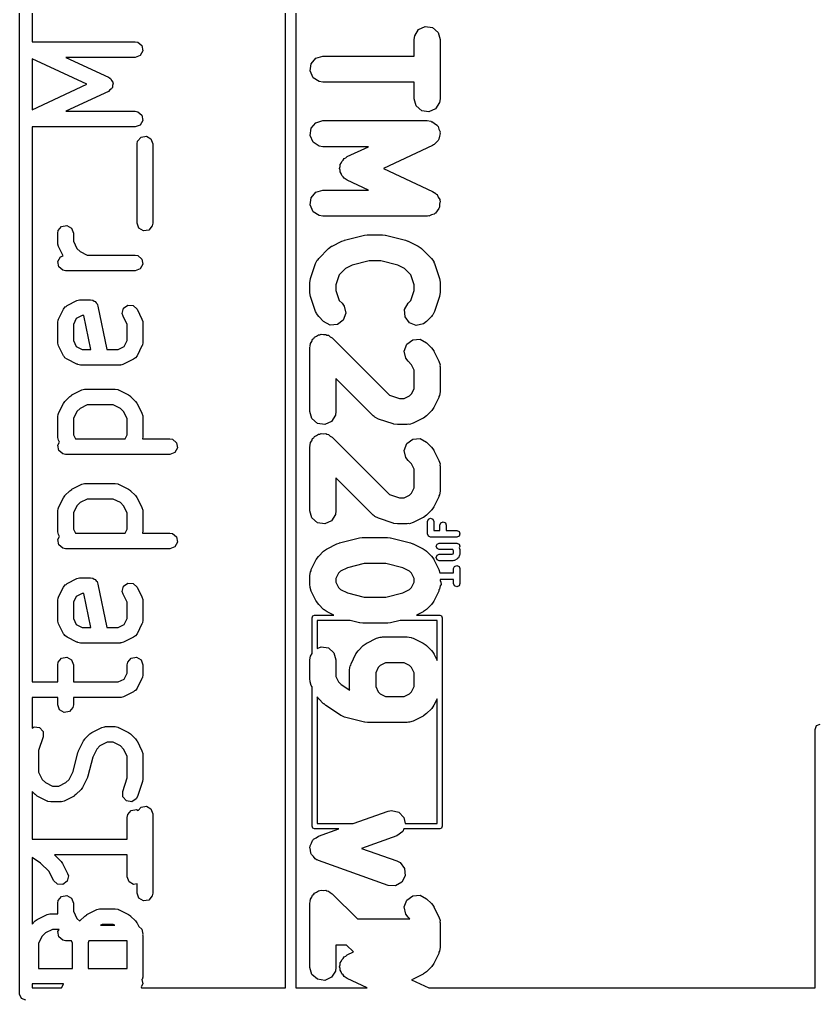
# Model space of a CAD drawing. Extents: x 97.5 to 143.9, y -109.8 to -49.
# Drawn here: x 106.42 to 114.08, y -70.66 to -61.26 of the extents above; entities that cross this region are included whole.
import ezdxf

# ---------------------------------------------------------------- set-up
doc = ezdxf.new("R2010")
doc.units = 0
doc.layers.add('BLACK', color=7, linetype='CONTINUOUS')

msp = doc.modelspace()

# ---------------------------------------------------------------- linework, layer by layer
at = {"layer": 'BLACK', "linetype": 'CONTINUOUS'}
for p, q in [((106.42, -70.61), (106.42, -50.29)), ((108.97, -70.55), (108.97, -50.35)), ((109.07, -50.35), (109.07, -70.55)), ((106.54, -60.2417), (106.54, -61.4726)), ((110.21, -61.4145), (110.248, -61.3554)), ((110.248, -61.3554), (110.312, -61.3262)), ((110.312, -61.3262), (110.382, -61.3363)), ((110.382, -61.3363), (110.435, -61.3825)), ((110.435, -61.3825), (110.455, -61.45)), ((106.54, -61.4726), (107.527, -61.4726)), ((107.527, -61.4726), (107.553, -61.4771)), ((107.553, -61.4771), (107.592, -61.5101)), ((110.205, -61.45), (110.21, -61.4145)), ((110.205, -61.6107), (110.205, -61.45)), ((110.455, -61.45), (110.455, -62.0214)), ((107.601, -61.5606), (107.576, -61.6051)), ((107.592, -61.5101), (107.601, -61.5606)), ((107.064, -61.881), (106.54, -61.6363)), ((106.54, -61.6363), (106.54, -62.1256)), ((107.527, -61.6226), (106.865, -61.6226)), ((106.865, -61.6226), (107.273, -61.813)), ((107.576, -61.6051), (107.527, -61.6226)), ((109.216, -61.6837), (109.262, -61.6305)), ((109.262, -61.6305), (109.33, -61.6107)), ((109.33, -61.6107), (110.205, -61.6107)), ((109.206, -61.7533), (109.216, -61.6837)), ((109.235, -61.8174), (109.206, -61.7533)), ((107.273, -61.813), (107.281, -61.8186)), ((107.281, -61.8186), (107.285, -61.8195)), ((107.285, -61.8195), (107.287, -61.8222)), ((107.287, -61.8222), (107.295, -61.8279)), ((107.295, -61.8279), (107.303, -61.8456)), ((107.303, -61.8456), (107.314, -61.8615)), ((109.294, -61.8556), (109.235, -61.8174)), ((109.33, -61.8607), (109.294, -61.8556)), ((106.54, -62.1256), (107.064, -61.881)), ((107.273, -61.9489), (106.865, -62.1393)), ((107.287, -61.9351), (107.273, -61.9489)), ((107.303, -61.924), (107.287, -61.9351)), ((107.305, -61.9174), (107.303, -61.924)), ((107.31, -61.9126), (107.305, -61.9174)), ((107.311, -61.8932), (107.31, -61.9126)), ((107.316, -61.8744), (107.311, -61.8932)), ((107.314, -61.8615), (107.314, -61.8683)), ((107.314, -61.8683), (107.316, -61.8744)), ((110.205, -61.8607), (109.33, -61.8607)), ((110.205, -62.0214), (110.205, -61.8607)), ((110.224, -62.089), (110.205, -62.0214)), ((110.455, -62.0214), (110.449, -62.0569)), ((106.865, -62.1393), (107.527, -62.1393)), ((107.527, -62.1393), (107.553, -62.1438)), ((110.278, -62.1351), (110.224, -62.089)), ((110.347, -62.1452), (110.278, -62.1351)), ((110.411, -62.1161), (110.347, -62.1452)), ((110.449, -62.0569), (110.411, -62.1161)), ((107.553, -62.1438), (107.592, -62.1768)), ((107.601, -62.2273), (107.576, -62.2717)), ((107.592, -62.1768), (107.601, -62.2273)), ((109.262, -62.2496), (109.33, -62.2298)), ((109.33, -62.2298), (110.33, -62.2298)), ((110.33, -62.2298), (110.365, -62.2349)), ((110.365, -62.2349), (110.372, -62.2396)), ((107.527, -62.2893), (106.54, -62.2893)), ((106.54, -62.2893), (106.54, -67.6155)), ((107.576, -62.2717), (107.527, -62.2893)), ((109.206, -62.3724), (109.216, -62.3027)), ((109.216, -62.3027), (109.262, -62.2496)), ((110.372, -62.2396), (110.381, -62.2407)), ((110.381, -62.2407), (110.401, -62.2584)), ((110.401, -62.2584), (110.424, -62.2731)), ((110.424, -62.2731), (110.428, -62.2809)), ((110.428, -62.2809), (110.434, -62.2865)), ((110.434, -62.2865), (110.442, -62.3125)), ((110.442, -62.3125), (110.453, -62.3371)), ((107.552, -62.4267), (107.585, -62.3874)), ((107.585, -62.3874), (107.636, -62.3785)), ((107.636, -62.3785), (107.68, -62.4042)), ((107.68, -62.4042), (107.698, -62.4524)), ((109.235, -62.4364), (109.206, -62.3724)), ((110.435, -62.4215), (110.415, -62.4395)), ((110.438, -62.4133), (110.435, -62.4215)), ((110.443, -62.4068), (110.438, -62.4133)), ((110.447, -62.3799), (110.443, -62.4068)), ((110.455, -62.3539), (110.447, -62.3799)), ((110.453, -62.3371), (110.452, -62.3456)), ((110.452, -62.3456), (110.455, -62.3539)), ((107.548, -62.4524), (107.552, -62.4267)), ((107.548, -63.2143), (107.548, -62.4524)), ((107.698, -62.4524), (107.698, -63.2143)), ((109.294, -62.4746), (109.235, -62.4364)), ((109.33, -62.4798), (109.294, -62.4746)), ((109.766, -62.4798), (109.33, -62.4798)), ((109.562, -62.5748), (109.766, -62.4798)), ((110.382, -62.468), (109.911, -62.6881)), ((110.389, -62.4624), (110.382, -62.468)), ((110.397, -62.46), (110.389, -62.4624)), ((110.415, -62.4395), (110.397, -62.46)), ((109.51, -62.6213), (109.524, -62.6088)), ((109.524, -62.6088), (109.534, -62.5929)), ((109.534, -62.5929), (109.55, -62.586)), ((109.55, -62.586), (109.562, -62.5748)), ((109.49, -62.689), (109.496, -62.6707)), ((109.495, -62.7052), (109.49, -62.689)), ((109.495, -62.7221), (109.495, -62.7052)), ((109.496, -62.6517), (109.505, -62.6376)), ((109.496, -62.6707), (109.496, -62.6517)), ((109.505, -62.6376), (109.51, -62.6213)), ((109.911, -62.6881), (110.382, -62.9082)), ((109.505, -62.7382), (109.495, -62.7221)), ((109.511, -62.7564), (109.505, -62.7382)), ((109.523, -62.7674), (109.511, -62.7564)), ((109.532, -62.7817), (109.523, -62.7674)), ((109.562, -62.8014), (109.532, -62.7817)), ((109.766, -62.8964), (109.562, -62.8014)), ((109.206, -63.039), (109.216, -62.9694)), ((109.216, -62.9694), (109.262, -62.9162)), ((109.262, -62.9162), (109.33, -62.8964)), ((109.33, -62.8964), (109.766, -62.8964)), ((110.382, -62.9082), (110.412, -62.9278)), ((110.412, -62.9278), (110.417, -62.9351)), ((110.417, -62.9351), (110.424, -62.9398)), ((110.424, -62.9398), (110.435, -62.9645)), ((110.435, -62.9645), (110.45, -62.9874)), ((109.235, -63.1031), (109.206, -63.039)), ((110.443, -63.0735), (110.425, -63.094)), ((110.445, -63.065), (110.443, -63.0735)), ((110.449, -63.0578), (110.445, -63.065)), ((110.453, -63.0038), (110.449, -63.0307)), ((110.449, -63.0307), (110.449, -63.0578)), ((110.45, -62.9874), (110.45, -62.996)), ((110.45, -62.996), (110.453, -63.0038)), ((109.294, -63.1413), (109.235, -63.1031)), ((109.33, -63.1464), (109.294, -63.1413)), ((110.33, -63.1464), (109.33, -63.1464)), ((110.338, -63.144), (110.33, -63.1464)), ((110.346, -63.1453), (110.338, -63.144)), ((110.371, -63.1343), (110.346, -63.1453)), ((110.397, -63.1266), (110.371, -63.1343)), ((110.403, -63.1201), (110.397, -63.1266)), ((110.411, -63.1166), (110.403, -63.1201)), ((110.425, -63.094), (110.411, -63.1166)), ((106.79, -63.2839), (106.823, -63.2446)), ((106.823, -63.2446), (106.874, -63.2357)), ((106.874, -63.2357), (106.918, -63.2613)), ((106.918, -63.2613), (106.936, -63.3095)), ((107.565, -63.2625), (107.548, -63.2143)), ((107.61, -63.2881), (107.565, -63.2625)), ((107.693, -63.2399), (107.66, -63.2792)), ((107.698, -63.2143), (107.693, -63.2399)), ((106.786, -63.3095), (106.79, -63.2839)), ((106.786, -63.4048), (106.786, -63.3095)), ((106.936, -63.3095), (106.936, -63.3871)), ((107.66, -63.2792), (107.61, -63.2881)), ((109.537, -63.3764), (109.728, -63.3287)), ((109.728, -63.3287), (109.755, -63.326)), ((109.755, -63.326), (109.758, -63.325)), ((109.758, -63.325), (109.901, -63.325)), ((109.901, -63.325), (109.928, -63.3289)), ((109.928, -63.3289), (109.931, -63.3287)), ((109.931, -63.3287), (110.122, -63.3764)), ((106.787, -63.409), (106.786, -63.4048)), ((106.786, -63.4133), (106.787, -63.409)), ((106.794, -63.4383), (106.786, -63.4133)), ((106.839, -63.5283), (106.794, -63.4383)), ((106.936, -63.3871), (106.97, -63.4556)), ((106.97, -63.4556), (107, -63.486)), ((109.289, -63.5521), (109.384, -63.4569)), ((109.384, -63.4569), (109.413, -63.4354)), ((109.413, -63.4354), (109.415, -63.4349)), ((109.415, -63.4349), (109.417, -63.4334)), ((109.417, -63.4334), (109.512, -63.3858)), ((109.512, -63.3858), (109.533, -63.3786)), ((109.533, -63.3786), (109.537, -63.3764)), ((110.122, -63.3764), (110.143, -63.385)), ((110.143, -63.385), (110.147, -63.3858)), ((110.147, -63.3858), (110.243, -63.4334)), ((110.243, -63.4334), (110.272, -63.4539)), ((110.272, -63.4539), (110.273, -63.4558)), ((110.273, -63.4558), (110.275, -63.4568)), ((110.275, -63.4568), (110.37, -63.5521)), ((106.787, -63.5822), (106.813, -63.5378)), ((106.813, -63.5378), (106.839, -63.5283)), ((107, -63.486), (107.069, -63.5202)), ((107.069, -63.5202), (107.527, -63.5202)), ((107.527, -63.5202), (107.553, -63.5248)), ((107.553, -63.5248), (107.592, -63.5577)), ((106.796, -63.6327), (106.787, -63.5822)), ((106.835, -63.6657), (106.796, -63.6327)), ((107.601, -63.6083), (107.576, -63.6527)), ((107.592, -63.5577), (107.601, -63.6083)), ((109.211, -63.7438), (109.259, -63.6009)), ((109.259, -63.6009), (109.275, -63.5689)), ((109.275, -63.5689), (109.283, -63.5619)), ((109.283, -63.5619), (109.289, -63.5521)), ((109.611, -63.6156), (109.547, -63.648)), ((109.774, -63.575), (109.611, -63.6156)), ((109.886, -63.575), (109.774, -63.575)), ((110.048, -63.6156), (109.886, -63.575)), ((110.113, -63.648), (110.048, -63.6156)), ((110.37, -63.5521), (110.392, -63.5808)), ((110.392, -63.5808), (110.394, -63.5918)), ((110.394, -63.5918), (110.401, -63.6009)), ((110.401, -63.6009), (110.448, -63.7438)), ((106.861, -63.6702), (106.835, -63.6657)), ((107.527, -63.6702), (106.861, -63.6702)), ((107.576, -63.6527), (107.527, -63.6702)), ((109.486, -63.708), (109.455, -63.8036)), ((109.547, -63.648), (109.486, -63.708)), ((110.173, -63.708), (110.113, -63.648)), ((110.205, -63.8036), (110.173, -63.708)), ((109.205, -63.7833), (109.21, -63.7478)), ((109.205, -63.8786), (109.205, -63.7833)), ((109.21, -63.7478), (109.211, -63.746)), ((109.211, -63.746), (109.211, -63.7438)), ((109.455, -63.8036), (109.455, -63.8583)), ((110.205, -63.8583), (110.205, -63.8036)), ((110.448, -63.7438), (110.455, -63.7791)), ((110.455, -63.7791), (110.454, -63.7812)), ((110.454, -63.7812), (110.455, -63.7833)), ((110.455, -63.7833), (110.455, -63.8786)), ((109.205, -63.8807), (109.205, -63.8786)), ((109.205, -63.8828), (109.205, -63.8807)), ((109.211, -63.9181), (109.205, -63.8828)), ((109.259, -64.061), (109.211, -63.9181)), ((109.455, -63.8583), (109.486, -63.9539)), ((110.173, -63.9539), (110.205, -63.8583)), ((110.448, -63.9181), (110.401, -64.061)), ((110.449, -63.9141), (110.448, -63.9159)), ((110.448, -63.9159), (110.448, -63.9181)), ((110.455, -63.8786), (110.449, -63.9141)), ((106.841, -64.0379), (106.857, -64.017)), ((106.857, -64.017), (106.867, -64.0125)), ((106.867, -64.0125), (106.875, -64.0043)), ((106.875, -64.0043), (106.97, -63.9567)), ((106.97, -63.9567), (106.995, -63.9493)), ((106.995, -63.9493), (106.999, -63.9503)), ((106.999, -63.9503), (107.004, -63.9488)), ((107.004, -63.9488), (107.099, -63.9488)), ((107.099, -63.9488), (107.124, -63.9533)), ((107.124, -63.9533), (107.134, -63.9613)), ((107.134, -63.9613), (107.146, -63.9653)), ((107.146, -63.9653), (107.153, -63.9773)), ((107.153, -63.9773), (107.164, -63.9863)), ((107.164, -63.9863), (107.166, -63.9985)), ((107.166, -63.9985), (107.172, -64.0091)), ((107.172, -64.0091), (107.256, -64.425)), ((107.417, -64.0301), (107.458, -63.9995)), ((107.458, -63.9995), (107.51, -64.0026)), ((107.51, -64.0026), (107.547, -64.0379)), ((109.486, -63.9539), (109.513, -63.9807)), ((109.513, -63.9807), (109.535, -64.0094)), ((109.535, -64.0094), (109.55, -64.0782)), ((110.112, -64.0424), (110.146, -63.9807)), ((110.146, -63.9807), (110.173, -63.9539)), ((106.794, -64.1331), (106.841, -64.0379)), ((107.021, -64.0988), (106.964, -64.1273)), ((107.037, -64.0988), (107.021, -64.0988)), ((107.103, -64.425), (107.037, -64.0988)), ((107.405, -64.08), (107.417, -64.0301)), ((107.413, -64.105), (107.405, -64.08)), ((107.452, -64.1844), (107.413, -64.105)), ((107.547, -64.0379), (107.594, -64.1331)), ((109.265, -64.0701), (109.259, -64.061)), ((109.267, -64.0811), (109.265, -64.0701)), ((109.289, -64.1098), (109.267, -64.0811)), ((109.336, -64.1574), (109.289, -64.1098)), ((109.55, -64.0782), (109.525, -64.1441)), ((110.117, -64.1126), (110.112, -64.0424)), ((110.159, -64.169), (110.117, -64.1126)), ((110.37, -64.1098), (110.323, -64.1574)), ((110.376, -64.1), (110.37, -64.1098)), ((110.384, -64.093), (110.376, -64.1)), ((110.401, -64.061), (110.384, -64.093)), ((106.786, -64.1667), (106.79, -64.141)), ((106.786, -64.3571), (106.786, -64.1667)), ((106.79, -64.141), (106.793, -64.1376)), ((106.793, -64.1376), (106.794, -64.1331)), ((106.964, -64.1273), (106.936, -64.1844)), ((106.936, -64.1844), (106.936, -64.3394)), ((107.452, -64.3394), (107.452, -64.1844)), ((107.594, -64.1331), (107.602, -64.1581)), ((107.602, -64.1581), (107.601, -64.1625)), ((107.601, -64.1625), (107.602, -64.1667)), ((107.602, -64.1667), (107.602, -64.3571)), ((109.398, -64.1912), (109.336, -64.1574)), ((109.468, -64.1862), (109.398, -64.1912)), ((109.525, -64.1441), (109.468, -64.1862)), ((110.225, -64.1937), (110.159, -64.169)), ((110.294, -64.1789), (110.225, -64.1937)), ((110.323, -64.1574), (110.294, -64.1789)), ((109.248, -64.3078), (109.268, -64.2985)), ((109.268, -64.2985), (109.286, -64.2852)), ((109.286, -64.2852), (109.3, -64.2843)), ((109.3, -64.2843), (109.312, -64.2786)), ((109.312, -64.2786), (109.334, -64.2818)), ((109.334, -64.2818), (109.356, -64.2802)), ((109.356, -64.2802), (109.368, -64.2868)), ((109.368, -64.2868), (109.382, -64.2887)), ((109.382, -64.2887), (109.398, -64.3033)), ((109.398, -64.3033), (109.418, -64.314)), ((106.787, -64.3614), (106.786, -64.3571)), ((106.786, -64.3657), (106.787, -64.3614)), ((106.794, -64.3907), (106.786, -64.3657)), ((106.841, -64.4859), (106.794, -64.3907)), ((106.936, -64.3394), (106.964, -64.3965)), ((106.964, -64.3965), (107.021, -64.425)), ((107.367, -64.425), (107.424, -64.3965)), ((107.424, -64.3965), (107.452, -64.3394)), ((107.594, -64.3907), (107.547, -64.4859)), ((107.595, -64.3862), (107.594, -64.3907)), ((107.598, -64.3828), (107.595, -64.3862)), ((107.602, -64.3571), (107.598, -64.3828)), ((109.205, -64.3932), (109.207, -64.3889)), ((109.206, -64.396), (109.205, -64.3932)), ((109.205, -64.4024), (109.206, -64.396)), ((109.207, -64.3889), (109.21, -64.3669)), ((109.21, -64.3669), (109.222, -64.3482)), ((109.222, -64.3482), (109.23, -64.3273)), ((109.23, -64.3273), (109.241, -64.3192)), ((109.241, -64.3192), (109.248, -64.3078)), ((109.418, -64.314), (109.969, -64.8646)), ((110.11, -64.4408), (110.134, -64.3749)), ((110.134, -64.3749), (110.191, -64.3328)), ((110.191, -64.3328), (110.261, -64.3279)), ((110.261, -64.3279), (110.323, -64.3616)), ((110.323, -64.3616), (110.37, -64.4092)), ((106.849, -64.4936), (106.841, -64.4859)), ((107.021, -64.425), (107.103, -64.425)), ((107.256, -64.425), (107.367, -64.425)), ((107.547, -64.4859), (107.531, -64.5068)), ((109.205, -65.0214), (109.205, -64.4024)), ((110.125, -64.5096), (110.11, -64.4408)), ((110.37, -64.4092), (110.392, -64.438)), ((110.392, -64.438), (110.392, -64.4401)), ((110.392, -64.4401), (110.394, -64.4417)), ((110.394, -64.4417), (110.441, -64.537)), ((106.854, -64.5039), (106.849, -64.4936)), ((106.875, -64.5195), (106.854, -64.5039)), ((106.97, -64.5671), (106.875, -64.5195)), ((106.974, -64.5676), (106.97, -64.5671)), ((106.978, -64.5705), (106.974, -64.5676)), ((107.004, -64.575), (106.978, -64.5705)), ((107.385, -64.575), (107.004, -64.575)), ((107.389, -64.5735), (107.385, -64.575)), ((107.393, -64.5745), (107.389, -64.5735)), ((107.418, -64.5671), (107.393, -64.5745)), ((107.513, -64.5195), (107.418, -64.5671)), ((107.521, -64.5113), (107.513, -64.5195)), ((107.531, -64.5068), (107.521, -64.5113)), ((110.146, -64.5384), (110.125, -64.5096)), ((110.179, -64.5717), (110.146, -64.5384)), ((110.205, -64.6224), (110.179, -64.5717)), ((110.441, -64.537), (110.453, -64.571)), ((110.453, -64.571), (110.451, -64.5821)), ((110.451, -64.5821), (110.455, -64.5929)), ((110.205, -64.8014), (110.205, -64.6224)), ((110.455, -64.5929), (110.455, -64.831)), ((109.813, -65.0622), (109.455, -64.7042)), ((109.455, -64.7042), (109.455, -65.0214)), ((106.903, -64.8755), (106.921, -64.8627)), ((106.921, -64.8627), (106.922, -64.8615)), ((106.922, -64.8615), (107.018, -64.8139)), ((107.018, -64.8139), (107.043, -64.8064)), ((107.043, -64.8064), (107.047, -64.8075)), ((107.047, -64.8075), (107.051, -64.806)), ((107.051, -64.806), (107.337, -64.806)), ((107.337, -64.806), (107.363, -64.8105)), ((107.363, -64.8105), (107.366, -64.8134)), ((107.366, -64.8134), (107.37, -64.8139)), ((107.37, -64.8139), (107.466, -64.8615)), ((107.466, -64.8615), (107.484, -64.8748)), ((109.969, -64.8646), (110.064, -64.8964)), ((110.16, -64.8711), (110.179, -64.8521)), ((110.179, -64.8521), (110.205, -64.8014)), ((110.449, -64.8665), (110.443, -64.8758)), ((110.455, -64.831), (110.449, -64.8665)), ((106.794, -65.0379), (106.841, -64.9426)), ((106.841, -64.9426), (106.855, -64.9246)), ((106.855, -64.9232), (106.903, -64.8755)), ((106.855, -64.9246), (106.855, -64.9232)), ((107.069, -64.956), (107, -64.9902)), ((107.319, -64.956), (107.069, -64.956)), ((107.388, -64.9902), (107.319, -64.956)), ((107.484, -64.8748), (107.485, -64.8755)), ((107.485, -64.8755), (107.533, -64.9232)), ((107.533, -64.9232), (107.546, -64.9415)), ((107.546, -64.9415), (107.547, -64.9426)), ((107.547, -64.9426), (107.594, -65.0379)), ((110.064, -64.8964), (110.11, -64.8964)), ((110.11, -64.8964), (110.16, -64.8711)), ((110.441, -64.8869), (110.394, -64.9821)), ((110.443, -64.8758), (110.441, -64.8869)), ((106.786, -65.0714), (106.79, -65.0458)), ((106.79, -65.0458), (106.793, -65.0423)), ((106.793, -65.0423), (106.794, -65.0379)), ((106.97, -65.0206), (106.936, -65.0891)), ((107, -64.9902), (106.97, -65.0206)), ((107.418, -65.0206), (107.388, -64.9902)), ((107.452, -65.0891), (107.418, -65.0206)), ((107.594, -65.0379), (107.602, -65.0629)), ((109.224, -65.089), (109.205, -65.0214)), ((109.455, -65.0214), (109.449, -65.0569)), ((110.37, -65.0146), (110.323, -65.0622)), ((110.371, -65.0127), (110.37, -65.0146)), ((110.373, -65.0115), (110.371, -65.0127)), ((110.394, -64.9821), (110.373, -65.0115)), ((106.786, -65.2619), (106.786, -65.0714)), ((106.936, -65.0891), (106.936, -65.2442)), ((107.452, -65.2442), (107.452, -65.0891)), ((107.602, -65.0629), (107.601, -65.0672)), ((107.601, -65.0672), (107.602, -65.0714)), ((107.602, -65.0714), (107.602, -65.2619)), ((109.278, -65.1351), (109.224, -65.089)), ((109.347, -65.1452), (109.278, -65.1351)), ((109.411, -65.1161), (109.347, -65.1452)), ((109.449, -65.0569), (109.411, -65.1161)), ((109.822, -65.0676), (109.813, -65.0622)), ((109.829, -65.0763), (109.822, -65.0676)), ((109.862, -65.0924), (109.829, -65.0763)), ((110.004, -65.14), (109.862, -65.0924)), ((110.007, -65.1401), (110.004, -65.14)), ((110.008, -65.1413), (110.007, -65.1401)), ((110.044, -65.1464), (110.008, -65.1413)), ((110.139, -65.1464), (110.044, -65.1464)), ((110.15, -65.1433), (110.139, -65.1464)), ((110.161, -65.1445), (110.15, -65.1433)), ((110.195, -65.1332), (110.161, -65.1445)), ((110.29, -65.0856), (110.195, -65.1332)), ((110.292, -65.0841), (110.29, -65.0856)), ((110.294, -65.0837), (110.292, -65.0841)), ((110.323, -65.0622), (110.294, -65.0837)), ((109.268, -65.2509), (109.286, -65.2376)), ((109.286, -65.2376), (109.3, -65.2366)), ((109.3, -65.2366), (109.312, -65.231)), ((109.312, -65.231), (109.334, -65.2342)), ((109.334, -65.2342), (109.356, -65.2326)), ((109.356, -65.2326), (109.368, -65.2392)), ((109.368, -65.2392), (109.382, -65.2411)), ((109.382, -65.2411), (109.398, -65.2557)), ((106.787, -65.2661), (106.786, -65.2619)), ((106.786, -65.2705), (106.787, -65.2661)), ((106.794, -65.2954), (106.786, -65.2705)), ((106.787, -65.3441), (106.804, -65.3152)), ((106.804, -65.3152), (106.794, -65.2954)), ((106.936, -65.2442), (106.955, -65.2821)), ((106.955, -65.2821), (107.433, -65.2821)), ((107.433, -65.2821), (107.452, -65.2442)), ((107.602, -65.2619), (107.599, -65.2821)), ((107.599, -65.2821), (107.861, -65.2821)), ((107.861, -65.2821), (107.886, -65.2867)), ((107.886, -65.2867), (107.926, -65.3196)), ((107.926, -65.3196), (107.935, -65.3702)), ((109.207, -65.3413), (109.21, -65.3193)), ((109.21, -65.3193), (109.222, -65.3006)), ((109.222, -65.3006), (109.23, -65.2797)), ((109.23, -65.2797), (109.241, -65.2716)), ((109.241, -65.2716), (109.248, -65.2601)), ((109.248, -65.2601), (109.268, -65.2509)), ((109.398, -65.2557), (109.418, -65.2664)), ((109.418, -65.2664), (109.969, -65.8169)), ((110.11, -65.3932), (110.134, -65.3273)), ((110.134, -65.3273), (110.191, -65.2852)), ((110.191, -65.2852), (110.261, -65.2802)), ((110.261, -65.2802), (110.323, -65.314)), ((110.323, -65.314), (110.37, -65.3616)), ((106.796, -65.3946), (106.787, -65.3441)), ((106.835, -65.4276), (106.796, -65.3946)), ((106.861, -65.4321), (106.835, -65.4276)), ((107.909, -65.4146), (107.861, -65.4321)), ((107.935, -65.3702), (107.909, -65.4146)), ((109.205, -65.3456), (109.207, -65.3413)), ((109.206, -65.3484), (109.205, -65.3456)), ((109.205, -65.3548), (109.206, -65.3484)), ((109.205, -65.9738), (109.205, -65.3548)), ((110.125, -65.462), (110.11, -65.3932)), ((110.37, -65.3616), (110.392, -65.3904)), ((110.392, -65.3904), (110.392, -65.3925)), ((110.392, -65.3925), (110.394, -65.3941)), ((110.394, -65.3941), (110.441, -65.4893)), ((107.861, -65.4321), (106.861, -65.4321)), ((110.146, -65.4908), (110.125, -65.462)), ((110.179, -65.524), (110.146, -65.4908)), ((110.205, -65.5747), (110.179, -65.524)), ((110.441, -65.4893), (110.453, -65.5234)), ((110.453, -65.5234), (110.451, -65.5345)), ((110.205, -65.7538), (110.205, -65.5747)), ((110.451, -65.5345), (110.455, -65.5452)), ((110.455, -65.5452), (110.455, -65.7833)), ((107.018, -65.7186), (107.043, -65.7112)), ((107.043, -65.7112), (107.047, -65.7122)), ((107.047, -65.7122), (107.051, -65.7107)), ((107.051, -65.7107), (107.337, -65.7107)), ((107.337, -65.7107), (107.363, -65.7152)), ((109.813, -66.0146), (109.455, -65.6565)), ((109.455, -65.6565), (109.455, -65.9738)), ((106.855, -65.8279), (106.903, -65.7803)), ((106.903, -65.7803), (106.921, -65.7674)), ((106.921, -65.7674), (106.922, -65.7663)), ((106.922, -65.7663), (107.018, -65.7186)), ((107.363, -65.7152), (107.366, -65.7181)), ((107.366, -65.7181), (107.37, -65.7186)), ((107.37, -65.7186), (107.466, -65.7663)), ((107.466, -65.7663), (107.484, -65.7796)), ((107.484, -65.7796), (107.485, -65.7803)), ((107.485, -65.7803), (107.533, -65.8279)), ((110.16, -65.8235), (110.179, -65.8045)), ((110.179, -65.8045), (110.205, -65.7538)), ((110.455, -65.7833), (110.449, -65.8188)), ((106.794, -65.9426), (106.841, -65.8474)), ((106.841, -65.8474), (106.855, -65.8294)), ((106.855, -65.8294), (106.855, -65.8279)), ((107, -65.895), (106.97, -65.9254)), ((107.069, -65.8607), (107, -65.895)), ((107.319, -65.8607), (107.069, -65.8607)), ((107.388, -65.895), (107.319, -65.8607)), ((107.418, -65.9254), (107.388, -65.895)), ((107.533, -65.8279), (107.546, -65.8463)), ((107.546, -65.8463), (107.547, -65.8474)), ((107.547, -65.8474), (107.594, -65.9426)), ((109.969, -65.8169), (110.064, -65.8488)), ((110.064, -65.8488), (110.11, -65.8488)), ((110.11, -65.8488), (110.16, -65.8235)), ((110.441, -65.8392), (110.394, -65.9345)), ((110.443, -65.8282), (110.441, -65.8392)), ((110.449, -65.8188), (110.443, -65.8282)), ((106.786, -65.9762), (106.79, -65.9505)), ((106.786, -66.1667), (106.786, -65.9762)), ((106.79, -65.9505), (106.793, -65.9471)), ((106.793, -65.9471), (106.794, -65.9426)), ((106.97, -65.9254), (106.936, -65.9939)), ((106.936, -65.9939), (106.936, -66.149)), ((107.452, -65.9939), (107.418, -65.9254)), ((107.452, -66.149), (107.452, -65.9939)), ((107.594, -65.9426), (107.602, -65.9676)), ((107.602, -65.9676), (107.601, -65.972)), ((107.601, -65.972), (107.602, -65.9762)), ((107.602, -65.9762), (107.602, -66.1667)), ((109.224, -66.0413), (109.205, -65.9738)), ((109.455, -65.9738), (109.449, -66.0093)), ((110.37, -65.967), (110.323, -66.0146)), ((110.371, -65.965), (110.37, -65.967)), ((110.373, -65.9639), (110.371, -65.965)), ((110.394, -65.9345), (110.373, -65.9639)), ((109.278, -66.0875), (109.224, -66.0413)), ((109.347, -66.0976), (109.278, -66.0875)), ((109.411, -66.0684), (109.347, -66.0976)), ((109.449, -66.0093), (109.411, -66.0684)), ((109.822, -66.0199), (109.813, -66.0146)), ((109.829, -66.0287), (109.822, -66.0199)), ((109.862, -66.0448), (109.829, -66.0287)), ((110.004, -66.0924), (109.862, -66.0448)), ((110.195, -66.0856), (110.161, -66.0969)), ((110.29, -66.038), (110.195, -66.0856)), ((110.292, -66.0365), (110.29, -66.038)), ((110.294, -66.036), (110.292, -66.0365)), ((110.323, -66.0146), (110.294, -66.036)), ((110.332, -66.0759), (110.341, -66.0538)), ((110.332, -66.1949), (110.332, -66.0759)), ((110.341, -66.0538), (110.363, -66.0446)), ((110.363, -66.0446), (110.385, -66.0538)), ((110.385, -66.0538), (110.394, -66.0759)), ((110.394, -66.0759), (110.394, -66.1637)), ((110.451, -66.1116), (110.46, -66.0895)), ((110.46, -66.0895), (110.482, -66.0804)), ((110.482, -66.0804), (110.504, -66.0895)), ((110.504, -66.0895), (110.513, -66.1116)), ((106.787, -66.1709), (106.786, -66.1667)), ((106.786, -66.1752), (106.787, -66.1709)), ((106.794, -66.2002), (106.786, -66.1752)), ((106.936, -66.149), (106.955, -66.1869)), ((107.433, -66.1869), (107.452, -66.149)), ((107.602, -66.1667), (107.599, -66.1869)), ((110.007, -66.0925), (110.004, -66.0924)), ((110.008, -66.0937), (110.007, -66.0925)), ((110.044, -66.0988), (110.008, -66.0937)), ((110.139, -66.0988), (110.044, -66.0988)), ((110.15, -66.0957), (110.139, -66.0988)), ((110.161, -66.0969), (110.15, -66.0957)), ((110.394, -66.1637), (110.451, -66.1637)), ((110.451, -66.1637), (110.451, -66.1116)), ((110.513, -66.1116), (110.513, -66.1637)), ((110.513, -66.1637), (110.613, -66.1637)), ((110.613, -66.1637), (110.635, -66.1728)), ((110.635, -66.1728), (110.644, -66.1949)), ((106.787, -66.2489), (106.804, -66.22)), ((106.796, -66.2994), (106.787, -66.2489)), ((106.804, -66.22), (106.794, -66.2002)), ((106.955, -66.1869), (107.433, -66.1869)), ((107.599, -66.1869), (107.861, -66.1869)), ((107.861, -66.1869), (107.886, -66.1914)), ((107.886, -66.1914), (107.926, -66.2244)), ((107.935, -66.2749), (107.909, -66.3194)), ((107.926, -66.2244), (107.935, -66.2749)), ((109.49, -66.2811), (109.68, -66.2335)), ((109.68, -66.2335), (109.707, -66.2308)), ((109.707, -66.2308), (109.711, -66.2298)), ((109.711, -66.2298), (109.949, -66.2298)), ((109.949, -66.2298), (109.975, -66.2336)), ((109.975, -66.2336), (109.979, -66.2335)), ((109.979, -66.2335), (110.169, -66.2811)), ((110.341, -66.217), (110.332, -66.1949)), ((110.363, -66.2262), (110.341, -66.217)), ((110.613, -66.2262), (110.363, -66.2262)), ((110.635, -66.217), (110.613, -66.2262)), ((110.644, -66.1949), (110.635, -66.217)), ((106.835, -66.3324), (106.796, -66.2994)), ((106.861, -66.3369), (106.835, -66.3324)), ((107.861, -66.3369), (106.861, -66.3369)), ((107.909, -66.3194), (107.861, -66.3369)), ((109.289, -66.4092), (109.336, -66.3616)), ((109.336, -66.3616), (109.365, -66.3401)), ((109.365, -66.3401), (109.367, -66.3397)), ((109.367, -66.3397), (109.369, -66.3382)), ((109.369, -66.3382), (109.464, -66.2906)), ((109.464, -66.2906), (109.486, -66.2834)), ((109.486, -66.2834), (109.49, -66.2811)), ((110.169, -66.2811), (110.191, -66.2898)), ((110.191, -66.2898), (110.195, -66.2906)), ((110.195, -66.2906), (110.29, -66.3382)), ((110.29, -66.3382), (110.32, -66.3587)), ((110.32, -66.3587), (110.321, -66.3606)), ((110.321, -66.3606), (110.323, -66.3616)), ((110.323, -66.3616), (110.37, -66.4092)), ((110.415, -66.314), (110.424, -66.2919)), ((110.424, -66.3361), (110.415, -66.314)), ((110.424, -66.2919), (110.446, -66.2827)), ((110.446, -66.3452), (110.424, -66.3361)), ((110.446, -66.2827), (110.613, -66.2827)), ((110.576, -66.3452), (110.446, -66.3452)), ((110.582, -66.3571), (110.576, -66.3452)), ((110.582, -66.378), (110.582, -66.3571)), ((110.613, -66.2827), (110.635, -66.2919)), ((110.635, -66.2919), (110.644, -66.314)), ((110.644, -66.314), (110.638, -66.3295)), ((110.638, -66.3295), (110.641, -66.3357)), ((110.641, -66.3357), (110.642, -66.343)), ((110.642, -66.343), (110.644, -66.3497)), ((110.644, -66.3497), (110.644, -66.3854)), ((109.218, -66.537), (109.265, -66.4417)), ((109.265, -66.4417), (109.286, -66.4123)), ((109.286, -66.4123), (109.288, -66.4112)), ((109.288, -66.4112), (109.289, -66.4092)), ((110.37, -66.4092), (110.392, -66.438)), ((110.392, -66.438), (110.392, -66.4401)), ((110.392, -66.4401), (110.394, -66.4417)), ((110.394, -66.4417), (110.441, -66.537)), ((110.415, -66.4211), (110.424, -66.399)), ((110.424, -66.4432), (110.415, -66.4211)), ((110.424, -66.399), (110.446, -66.3899)), ((110.446, -66.4524), (110.424, -66.4432)), ((110.446, -66.3899), (110.57, -66.3899)), ((110.577, -66.4524), (110.446, -66.4524)), ((110.57, -66.3899), (110.578, -66.3859)), ((110.584, -66.4496), (110.577, -66.4524)), ((110.578, -66.3859), (110.582, -66.378)), ((110.591, -66.4491), (110.584, -66.4496)), ((110.615, -66.4372), (110.591, -66.4491)), ((110.622, -66.4297), (110.615, -66.4372)), ((110.629, -66.4232), (110.622, -66.4297)), ((110.641, -66.3994), (110.629, -66.4232)), ((110.642, -66.3921), (110.641, -66.3994)), ((110.644, -66.3854), (110.642, -66.3921)), ((109.205, -66.5929), (109.21, -66.5574)), ((109.21, -66.5574), (109.216, -66.548)), ((109.216, -66.548), (109.218, -66.537)), ((109.499, -66.5527), (109.48, -66.5717)), ((109.564, -66.5203), (109.499, -66.5527)), ((109.726, -66.4798), (109.564, -66.5203)), ((109.933, -66.4798), (109.726, -66.4798)), ((110.096, -66.5203), (109.933, -66.4798)), ((110.16, -66.5527), (110.096, -66.5203)), ((110.179, -66.5717), (110.16, -66.5527)), ((110.441, -66.537), (110.452, -66.5685)), ((110.582, -66.5283), (110.591, -66.5062)), ((110.582, -66.5685), (110.582, -66.5283)), ((110.591, -66.5062), (110.613, -66.497)), ((110.613, -66.497), (110.635, -66.5062)), ((110.635, -66.5062), (110.644, -66.5283)), ((110.644, -66.5283), (110.644, -66.6711)), ((106.875, -66.671), (106.97, -66.6234)), ((106.97, -66.6234), (106.995, -66.616)), ((106.995, -66.616), (106.999, -66.617)), ((106.999, -66.617), (107.004, -66.6155)), ((107.004, -66.6155), (107.099, -66.6155)), ((107.099, -66.6155), (107.124, -66.62)), ((107.124, -66.62), (107.134, -66.628)), ((107.134, -66.628), (107.146, -66.6319)), ((107.146, -66.6319), (107.153, -66.6439)), ((107.153, -66.6439), (107.164, -66.653)), ((107.164, -66.653), (107.166, -66.6652)), ((109.205, -66.6881), (109.205, -66.5929)), ((109.48, -66.5717), (109.455, -66.6224)), ((109.455, -66.6224), (109.455, -66.6586)), ((110.205, -66.6224), (110.179, -66.5717)), ((110.205, -66.6586), (110.205, -66.6224)), ((110.452, -66.5685), (110.582, -66.5685)), ((110.582, -66.631), (110.455, -66.631)), ((110.455, -66.631), (110.455, -66.6414)), ((110.455, -66.6414), (110.462, -66.6572)), ((110.582, -66.6711), (110.582, -66.631)), ((106.794, -66.7998), (106.841, -66.7046)), ((106.841, -66.7046), (106.857, -66.6836)), ((106.857, -66.6836), (106.867, -66.6792)), ((106.867, -66.6792), (106.875, -66.671)), ((107.166, -66.6652), (107.172, -66.6758)), ((107.172, -66.6758), (107.256, -67.0917)), ((107.405, -66.7467), (107.417, -66.6968)), ((107.413, -66.7716), (107.405, -66.7467)), ((107.417, -66.6968), (107.458, -66.6662)), ((107.458, -66.6662), (107.51, -66.6693)), ((107.51, -66.6693), (107.547, -66.7046)), ((107.547, -66.7046), (107.594, -66.7998)), ((109.208, -66.6988), (109.205, -66.6881)), ((109.207, -66.7099), (109.208, -66.6988)), ((109.218, -66.744), (109.207, -66.7099)), ((109.265, -66.8392), (109.218, -66.744)), ((109.455, -66.6586), (109.48, -66.7093)), ((109.48, -66.7093), (109.499, -66.7282)), ((109.499, -66.7282), (109.564, -66.7606)), ((110.096, -66.7606), (110.16, -66.7282)), ((110.16, -66.7282), (110.179, -66.7093)), ((110.179, -66.7093), (110.205, -66.6586)), ((110.441, -66.744), (110.394, -66.8392)), ((110.443, -66.733), (110.441, -66.744)), ((110.449, -66.7236), (110.443, -66.733)), ((110.454, -66.6928), (110.449, -66.7236)), ((110.464, -66.681), (110.454, -66.6928)), ((110.462, -66.6572), (110.464, -66.681)), ((110.591, -66.6932), (110.582, -66.6711)), ((110.613, -66.7024), (110.591, -66.6932)), ((110.635, -66.6932), (110.613, -66.7024)), ((110.644, -66.6711), (110.635, -66.6932)), ((106.786, -66.8333), (106.79, -66.8077)), ((106.786, -67.0238), (106.786, -66.8333)), ((106.79, -66.8077), (106.793, -66.8042)), ((106.793, -66.8042), (106.794, -66.7998)), ((106.964, -66.794), (106.936, -66.851)), ((107.021, -66.7655), (106.964, -66.794)), ((107.037, -66.7655), (107.021, -66.7655)), ((107.103, -67.0917), (107.037, -66.7655)), ((107.452, -66.851), (107.413, -66.7716)), ((107.594, -66.7998), (107.602, -66.8248)), ((107.602, -66.8248), (107.601, -66.8291)), ((107.601, -66.8291), (107.602, -66.8333)), ((107.602, -66.8333), (107.602, -67.0238)), ((109.267, -66.8408), (109.265, -66.8392)), ((109.267, -66.843), (109.267, -66.8408)), ((109.564, -66.7606), (109.726, -66.8012)), ((109.726, -66.8012), (109.933, -66.8012)), ((109.933, -66.8012), (110.096, -66.7606)), ((110.394, -66.8392), (110.373, -66.8687)), ((106.936, -66.851), (106.936, -67.0061)), ((107.452, -67.0061), (107.452, -66.851)), ((109.289, -66.8717), (109.267, -66.843)), ((109.336, -66.9193), (109.289, -66.8717)), ((109.338, -66.9204), (109.336, -66.9193)), ((109.34, -66.9223), (109.338, -66.9204)), ((109.369, -66.9428), (109.34, -66.9223)), ((110.323, -66.9193), (110.294, -66.9408)), ((110.37, -66.8717), (110.323, -66.9193)), ((110.371, -66.8698), (110.37, -66.8717)), ((110.373, -66.8687), (110.371, -66.8698)), ((106.787, -67.028), (106.786, -67.0238)), ((106.786, -67.0324), (106.787, -67.028)), ((106.936, -67.0061), (106.964, -67.0631)), ((107.424, -67.0631), (107.452, -67.0061)), ((107.602, -67.0238), (107.598, -67.0495)), ((109.225, -67), (109.232, -66.9823)), ((109.225, -67.3433), (109.225, -67)), ((109.232, -66.9823), (109.25, -66.975)), ((109.25, -66.975), (109.433, -66.975)), ((109.59, -67.025), (109.275, -67.025)), ((109.275, -67.025), (109.275, -67.2955)), ((109.433, -66.975), (109.369, -66.9428)), ((109.68, -67.0475), (109.59, -67.025)), ((110.069, -67.025), (109.979, -67.0475)), ((110.425, -67.025), (110.069, -67.025)), ((110.29, -66.9428), (110.226, -66.975)), ((110.226, -66.975), (110.45, -66.975)), ((110.292, -66.9413), (110.29, -66.9428)), ((110.294, -66.9408), (110.292, -66.9413)), ((110.425, -67.4089), (110.425, -67.025)), ((110.45, -66.975), (110.468, -66.9823)), ((110.468, -66.9823), (110.475, -67)), ((110.475, -67), (110.475, -69)), ((106.794, -67.0574), (106.786, -67.0324)), ((106.841, -67.1526), (106.794, -67.0574)), ((106.964, -67.0631), (107.021, -67.0917)), ((107.021, -67.0917), (107.103, -67.0917)), ((107.256, -67.0917), (107.367, -67.0917)), ((107.367, -67.0917), (107.424, -67.0631)), ((107.594, -67.0574), (107.547, -67.1526)), ((107.595, -67.0529), (107.594, -67.0574)), ((107.598, -67.0495), (107.595, -67.0529)), ((109.684, -67.0473), (109.68, -67.0475)), ((109.711, -67.0512), (109.684, -67.0473)), ((109.949, -67.0512), (109.711, -67.0512)), ((109.952, -67.0502), (109.949, -67.0512)), ((109.979, -67.0475), (109.952, -67.0502)), ((106.849, -67.1603), (106.841, -67.1526)), ((106.854, -67.1706), (106.849, -67.1603)), ((106.875, -67.1861), (106.854, -67.1706)), ((106.97, -67.2337), (106.875, -67.1861)), ((107.513, -67.1861), (107.418, -67.2337)), ((107.521, -67.178), (107.513, -67.1861)), ((107.531, -67.1735), (107.521, -67.178)), ((107.547, -67.1526), (107.531, -67.1735)), ((109.75, -67.243), (109.845, -67.1953)), ((109.845, -67.1953), (109.879, -67.1841)), ((109.879, -67.1841), (109.89, -67.1853)), ((109.89, -67.1853), (109.901, -67.1821)), ((109.901, -67.1821), (110.139, -67.1821)), ((110.139, -67.1821), (110.175, -67.1873)), ((110.175, -67.1873), (110.184, -67.1934)), ((110.184, -67.1934), (110.195, -67.1953)), ((110.195, -67.1953), (110.29, -67.243)), ((106.974, -67.2343), (106.97, -67.2337)), ((106.978, -67.2371), (106.974, -67.2343)), ((107.004, -67.2417), (106.978, -67.2371)), ((107.385, -67.2417), (107.004, -67.2417)), ((107.389, -67.2401), (107.385, -67.2417)), ((107.393, -67.2412), (107.389, -67.2401)), ((107.418, -67.2337), (107.393, -67.2412)), ((109.275, -67.2955), (109.312, -67.2786)), ((109.312, -67.2786), (109.382, -67.2887)), ((109.382, -67.2887), (109.435, -67.3349)), ((109.67, -67.314), (109.717, -67.2664)), ((109.717, -67.2664), (109.746, -67.2449)), ((109.746, -67.2449), (109.748, -67.2444)), ((109.748, -67.2444), (109.75, -67.243)), ((110.29, -67.243), (110.32, -67.2634)), ((110.32, -67.2634), (110.321, -67.2653)), ((110.321, -67.2653), (110.323, -67.2664)), ((110.323, -67.2664), (110.37, -67.314)), ((106.79, -67.4267), (106.823, -67.3874)), ((106.823, -67.3874), (106.874, -67.3785)), ((106.874, -67.3785), (106.918, -67.4042)), ((106.918, -67.4042), (106.936, -67.4524)), ((107.457, -67.4267), (107.49, -67.3874)), ((107.49, -67.3874), (107.54, -67.3785)), ((107.54, -67.3785), (107.585, -67.4042)), ((107.585, -67.4042), (107.602, -67.4524)), ((109.205, -67.4024), (109.21, -67.3669)), ((109.205, -67.5929), (109.205, -67.4024)), ((109.21, -67.3669), (109.225, -67.3433)), ((109.435, -67.3349), (109.455, -67.4024)), ((109.455, -67.4024), (109.455, -67.5633)), ((109.599, -67.4417), (109.646, -67.3465)), ((109.646, -67.3465), (109.667, -67.317)), ((109.667, -67.317), (109.669, -67.3159)), ((109.669, -67.3159), (109.67, -67.314)), ((110.37, -67.314), (110.392, -67.3427)), ((110.392, -67.3427), (110.392, -67.3449)), ((110.392, -67.3449), (110.394, -67.3465)), ((110.394, -67.3465), (110.425, -67.4089)), ((106.786, -67.4524), (106.79, -67.4267)), ((106.786, -67.6155), (106.786, -67.4524)), ((106.936, -67.4524), (106.936, -67.6155)), ((107.452, -67.4524), (107.457, -67.4267)), ((107.452, -67.5299), (107.452, -67.4524)), ((107.602, -67.4524), (107.602, -67.5476)), ((109.586, -67.4976), (109.591, -67.4621)), ((109.586, -67.6881), (109.586, -67.4976)), ((109.591, -67.4621), (109.597, -67.4527)), ((109.597, -67.4527), (109.599, -67.4417)), ((109.861, -67.4764), (109.836, -67.5271)), ((109.88, -67.4575), (109.861, -67.4764)), ((109.931, -67.4321), (109.88, -67.4575)), ((110.11, -67.4321), (109.931, -67.4321)), ((110.16, -67.4575), (110.11, -67.4321)), ((110.179, -67.4764), (110.16, -67.4575)), ((110.205, -67.5271), (110.179, -67.4764)), ((107.367, -67.6155), (107.424, -67.587)), ((107.424, -67.587), (107.452, -67.5299)), ((107.594, -67.5812), (107.547, -67.6764)), ((107.595, -67.5767), (107.594, -67.5812)), ((107.598, -67.5733), (107.595, -67.5767)), ((107.602, -67.5476), (107.598, -67.5733)), ((109.208, -67.6036), (109.205, -67.5929)), ((109.455, -67.5633), (109.48, -67.6141)), ((109.836, -67.5271), (109.836, -67.6586)), ((110.205, -67.6586), (110.205, -67.5271)), ((106.54, -67.6155), (106.786, -67.6155)), ((106.936, -67.6155), (107.367, -67.6155)), ((107.547, -67.6764), (107.531, -67.6973)), ((109.207, -67.6147), (109.208, -67.6036)), ((109.218, -67.6488), (109.207, -67.6147)), ((109.225, -67.6631), (109.218, -67.6488)), ((109.225, -69), (109.225, -67.6631)), ((109.48, -67.6141), (109.504, -67.6386)), ((109.504, -67.6386), (109.587, -67.6937)), ((109.836, -67.6586), (109.861, -67.7093)), ((110.179, -67.7093), (110.205, -67.6586)), ((106.786, -67.7655), (106.54, -67.7655)), ((106.54, -67.7655), (106.54, -68.0578)), ((106.786, -67.8333), (106.786, -67.7655)), ((107.385, -67.7655), (106.936, -67.7655)), ((106.936, -67.7655), (106.936, -67.8333)), ((107.389, -67.7639), (107.385, -67.7655)), ((107.393, -67.765), (107.389, -67.7639)), ((107.418, -67.7576), (107.393, -67.765)), ((107.513, -67.7099), (107.418, -67.7576)), ((107.521, -67.7018), (107.513, -67.7099)), ((107.531, -67.6973), (107.521, -67.7018)), ((109.289, -67.7765), (109.275, -67.7579)), ((109.275, -67.7579), (109.275, -68.975)), ((109.336, -67.8241), (109.289, -67.7765)), ((109.587, -67.6937), (109.586, -67.6881)), ((109.861, -67.7093), (109.88, -67.7282)), ((109.88, -67.7282), (109.931, -67.7536)), ((109.931, -67.7536), (110.11, -67.7536)), ((110.11, -67.7536), (110.16, -67.7282)), ((110.16, -67.7282), (110.179, -67.7093)), ((110.425, -67.7768), (110.394, -67.8392)), ((110.425, -68.975), (110.425, -67.7768)), ((106.803, -67.8815), (106.786, -67.8333)), ((106.931, -67.859), (106.898, -67.8983)), ((106.936, -67.8333), (106.931, -67.859)), ((109.341, -67.8264), (109.336, -67.8241)), ((109.356, -67.8397), (109.341, -67.8264)), ((109.498, -67.935), (109.356, -67.8397)), ((110.37, -67.8717), (110.323, -67.9193)), ((110.371, -67.8698), (110.37, -67.8717)), ((110.373, -67.8687), (110.371, -67.8698)), ((110.394, -67.8392), (110.373, -67.8687)), ((106.848, -67.9072), (106.803, -67.8815)), ((106.898, -67.8983), (106.848, -67.9072)), ((109.502, -67.936), (109.498, -67.935)), ((109.504, -67.9386), (109.502, -67.936)), ((109.537, -67.9522), (109.504, -67.9386)), ((109.728, -67.9998), (109.537, -67.9522)), ((110.29, -67.9428), (110.195, -67.9904)), ((110.292, -67.9413), (110.29, -67.9428)), ((110.294, -67.9408), (110.292, -67.9413)), ((110.323, -67.9193), (110.294, -67.9408)), ((106.54, -68.0578), (106.56, -68.0456)), ((106.56, -68.0456), (106.611, -68.0531)), ((106.611, -68.0531), (106.645, -68.0915)), ((107.113, -68.0996), (107.208, -68.052)), ((107.208, -68.052), (107.233, -68.0445)), ((107.233, -68.0445), (107.237, -68.0456)), ((107.237, -68.0456), (107.242, -68.044)), ((107.242, -68.044), (107.337, -68.044)), ((107.337, -68.044), (107.363, -68.0486)), ((107.363, -68.0486), (107.366, -68.0515)), ((107.366, -68.0515), (107.37, -68.052)), ((107.37, -68.052), (107.466, -68.0996)), ((109.731, -67.9997), (109.728, -67.9998)), ((109.758, -68.0036), (109.731, -67.9997)), ((110.139, -68.0036), (109.758, -68.0036)), ((110.15, -68.0004), (110.139, -68.0036)), ((110.161, -68.0016), (110.15, -68.0004)), ((110.195, -67.9904), (110.161, -68.0016)), ((114.05, -68.07), (114.065, -68.0346)), ((114.065, -68.0346), (114.1, -68.02)), ((106.646, -68.1428), (106.602, -68.2741)), ((106.645, -68.0915), (106.646, -68.1428)), ((107.046, -68.1613), (107.093, -68.1136)), ((107.093, -68.1136), (107.112, -68.1008)), ((107.112, -68.1008), (107.113, -68.0996)), ((107.466, -68.0996), (107.484, -68.1129)), ((107.484, -68.1129), (107.485, -68.1136)), ((107.485, -68.1136), (107.533, -68.1613)), ((114.05, -70.55), (114.05, -68.07)), ((106.984, -68.276), (107.032, -68.1807)), ((107.032, -68.1807), (107.045, -68.1627)), ((107.045, -68.1627), (107.046, -68.1613)), ((107.191, -68.2283), (107.16, -68.2587)), ((107.259, -68.194), (107.191, -68.2283)), ((107.319, -68.194), (107.259, -68.194)), ((107.388, -68.2283), (107.319, -68.194)), ((107.418, -68.2587), (107.388, -68.2283)), ((107.533, -68.1613), (107.546, -68.1796)), ((107.546, -68.1796), (107.547, -68.1807)), ((107.547, -68.1807), (107.594, -68.276)), ((106.602, -68.2741), (106.602, -68.4823)), ((106.933, -68.4738), (106.978, -68.2913)), ((106.978, -68.2913), (106.984, -68.2795)), ((106.984, -68.2795), (106.984, -68.276)), ((107.122, -68.3357), (107.076, -68.5182)), ((107.16, -68.2587), (107.122, -68.3357)), ((107.452, -68.3272), (107.418, -68.2587)), ((107.452, -68.5354), (107.452, -68.3272)), ((107.594, -68.276), (107.602, -68.3009)), ((107.602, -68.3009), (107.601, -68.3053)), ((107.601, -68.3053), (107.602, -68.3095)), ((107.602, -68.3095), (107.602, -68.5476)), ((106.602, -68.4823), (106.637, -68.5508)), ((106.894, -68.5508), (106.933, -68.4738)), ((107.071, -68.5335), (107.023, -68.6288)), ((107.076, -68.5182), (107.071, -68.53)), ((107.071, -68.53), (107.071, -68.5335)), ((106.637, -68.5508), (106.667, -68.5812)), ((106.667, -68.5812), (106.736, -68.6155)), ((106.736, -68.6155), (106.795, -68.6155)), ((106.795, -68.6155), (106.864, -68.5812)), ((106.864, -68.5812), (106.894, -68.5508)), ((107.409, -68.6668), (107.452, -68.5354)), ((107.599, -68.5713), (107.551, -68.7142)), ((107.602, -68.5476), (107.598, -68.5697)), ((107.598, -68.5697), (107.599, -68.5713)), ((106.57, -68.6959), (106.54, -68.6663)), ((106.54, -68.6663), (106.54, -69.125)), ((106.571, -68.6966), (106.57, -68.6959)), ((106.589, -68.7099), (106.571, -68.6966)), ((106.684, -68.7576), (106.589, -68.7099)), ((106.942, -68.7099), (106.847, -68.7576)), ((106.943, -68.7088), (106.942, -68.7099)), ((106.961, -68.6959), (106.943, -68.7088)), ((107.009, -68.6483), (106.961, -68.6959)), ((107.01, -68.6468), (107.009, -68.6483)), ((107.023, -68.6288), (107.01, -68.6468)), ((107.41, -68.718), (107.409, -68.6668)), ((107.444, -68.7564), (107.41, -68.718)), ((107.551, -68.7142), (107.539, -68.7371)), ((106.689, -68.7581), (106.684, -68.7576)), ((106.692, -68.761), (106.689, -68.7581)), ((106.718, -68.7655), (106.692, -68.761)), ((106.813, -68.7655), (106.718, -68.7655)), ((106.817, -68.7639), (106.813, -68.7655)), ((106.822, -68.765), (106.817, -68.7639)), ((106.847, -68.7576), (106.822, -68.765)), ((107.495, -68.764), (107.444, -68.7564)), ((107.539, -68.7371), (107.495, -68.764)), ((107.557, -68.8498), (107.585, -68.816)), ((107.585, -68.816), (107.636, -68.8071)), ((107.636, -68.8071), (107.68, -68.8327)), ((107.452, -68.9143), (107.457, -68.8886)), ((107.457, -68.8886), (107.49, -68.8493)), ((107.49, -68.8493), (107.54, -68.8404)), ((107.54, -68.8404), (107.557, -68.8498)), ((107.68, -68.8327), (107.698, -68.881)), ((107.698, -68.881), (107.698, -69.6429)), ((109.621, -68.975), (109.954, -68.8561)), ((109.954, -68.8561), (109.989, -68.849)), ((109.989, -68.849), (110.058, -68.8651)), ((110.058, -68.8651), (110.107, -68.9156)), ((107.452, -69.125), (107.452, -68.9143)), ((109.232, -69.0177), (109.225, -69)), ((109.275, -68.975), (109.621, -68.975)), ((110.107, -68.9156), (110.119, -68.975)), ((110.119, -68.975), (110.425, -68.975)), ((110.475, -69), (110.468, -69.0177)), ((109.25, -69.025), (109.232, -69.0177)), ((109.481, -69.025), (109.25, -69.025)), ((109.265, -69.1108), (109.288, -69.0942)), ((109.288, -69.0942), (109.481, -69.025)), ((110.038, -69.0915), (109.701, -69.2119)), ((110.095, -69.0502), (110.038, -69.0915)), ((110.105, -69.025), (110.095, -69.0502)), ((110.45, -69.025), (110.105, -69.025)), ((110.468, -69.0177), (110.45, -69.025)), ((106.54, -69.125), (107.452, -69.125)), ((109.207, -69.1869), (109.22, -69.1619)), ((109.208, -69.1942), (109.207, -69.1869)), ((109.22, -69.1619), (109.231, -69.1356)), ((109.231, -69.1356), (109.237, -69.1312)), ((109.237, -69.1312), (109.24, -69.1247)), ((109.24, -69.1247), (109.265, -69.1108)), ((107.452, -69.275), (106.756, -69.275)), ((106.756, -69.275), (106.819, -69.3374)), ((107.452, -69.4857), (107.452, -69.275)), ((109.205, -69.2011), (109.208, -69.1942)), ((109.211, -69.2288), (109.205, -69.2011)), ((109.213, -69.257), (109.211, -69.2288)), ((109.218, -69.2629), (109.213, -69.257)), ((109.219, -69.2701), (109.218, -69.2629)), ((109.239, -69.2904), (109.219, -69.2701)), ((109.701, -69.2119), (110.038, -69.3323)), ((106.622, -69.3535), (106.54, -69.2986)), ((106.54, -69.2986), (106.54, -69.9385)), ((106.704, -69.4349), (106.622, -69.3535)), ((106.819, -69.3374), (106.831, -69.3558)), ((106.831, -69.3558), (106.833, -69.3569)), ((106.833, -69.3569), (106.88, -69.4522)), ((109.256, -69.3128), (109.239, -69.2904)), ((109.265, -69.3178), (109.256, -69.3128)), ((109.268, -69.3206), (109.265, -69.3178)), ((109.273, -69.3218), (109.268, -69.3206)), ((109.288, -69.3296), (109.273, -69.3218)), ((109.954, -69.5677), (109.288, -69.3296)), ((110.038, -69.3323), (110.07, -69.3491)), ((110.07, -69.3491), (110.113, -69.4049)), ((106.746, -69.5193), (106.704, -69.4349)), ((106.88, -69.4522), (106.888, -69.4771)), ((110.113, -69.4049), (110.119, -69.475)), ((106.783, -69.5545), (106.746, -69.5193)), ((106.834, -69.5576), (106.783, -69.5545)), ((106.876, -69.527), (106.834, -69.5576)), ((106.888, -69.4771), (106.876, -69.527)), ((107.47, -69.5339), (107.452, -69.4857)), ((107.514, -69.5596), (107.47, -69.5339)), ((107.548, -69.5537), (107.514, -69.5596)), ((107.548, -69.6429), (107.548, -69.5537)), ((110.025, -69.5718), (109.954, -69.5677)), ((110.086, -69.5372), (110.025, -69.5718)), ((110.119, -69.475), (110.086, -69.5372)), ((107.565, -69.6911), (107.548, -69.6429)), ((107.698, -69.6429), (107.693, -69.6685)), ((109.222, -69.6815), (109.23, -69.6607)), ((109.23, -69.6607), (109.241, -69.6525)), ((109.241, -69.6525), (109.248, -69.6411)), ((109.248, -69.6411), (109.268, -69.6319)), ((109.268, -69.6319), (109.286, -69.6186)), ((109.286, -69.6186), (109.3, -69.6176)), ((109.3, -69.6176), (109.312, -69.612)), ((109.312, -69.612), (109.334, -69.6152)), ((109.334, -69.6152), (109.356, -69.6136)), ((109.356, -69.6136), (109.368, -69.6201)), ((109.368, -69.6201), (109.382, -69.6221)), ((109.382, -69.6221), (109.398, -69.6367)), ((109.398, -69.6367), (109.418, -69.6473)), ((109.418, -69.6473), (109.66, -69.8893)), ((110.191, -69.6662), (110.261, -69.6612)), ((110.261, -69.6612), (110.323, -69.6949)), ((106.786, -69.7381), (106.79, -69.7124)), ((106.786, -69.8333), (106.786, -69.7381)), ((106.79, -69.7124), (106.823, -69.6731)), ((106.823, -69.6731), (106.874, -69.6642)), ((106.874, -69.6642), (106.918, -69.6899)), ((106.918, -69.6899), (106.936, -69.7381)), ((106.936, -69.7381), (106.936, -69.8156)), ((107.61, -69.7167), (107.565, -69.6911)), ((107.66, -69.7078), (107.61, -69.7167)), ((107.693, -69.6685), (107.66, -69.7078)), ((109.205, -69.7266), (109.207, -69.7222)), ((109.206, -69.7293), (109.205, -69.7266)), ((109.205, -69.7357), (109.206, -69.7293)), ((109.205, -70.3548), (109.205, -69.7357)), ((109.207, -69.7222), (109.21, -69.7002)), ((109.21, -69.7002), (109.222, -69.6815)), ((110.11, -69.7742), (110.134, -69.7083)), ((110.134, -69.7083), (110.191, -69.6662)), ((110.323, -69.6949), (110.37, -69.7426)), ((110.37, -69.7426), (110.392, -69.7713)), ((106.589, -69.8948), (106.684, -69.8472)), ((106.684, -69.8472), (106.709, -69.8398)), ((106.709, -69.8398), (106.714, -69.8408)), ((106.714, -69.8408), (106.718, -69.8393)), ((106.718, -69.8393), (106.787, -69.8393)), ((106.787, -69.8375), (106.786, -69.8333)), ((106.787, -69.8393), (106.787, -69.8375)), ((106.936, -69.8156), (106.97, -69.8841)), ((107.046, -69.8613), (107.064, -69.8484)), ((107.064, -69.8484), (107.065, -69.8472)), ((107.065, -69.8472), (107.161, -69.7996)), ((107.161, -69.7996), (107.185, -69.7922)), ((107.185, -69.7922), (107.19, -69.7932)), ((107.19, -69.7932), (107.194, -69.7917)), ((107.194, -69.7917), (107.337, -69.7917)), ((107.337, -69.7917), (107.363, -69.7962)), ((107.363, -69.7962), (107.366, -69.7991)), ((107.366, -69.7991), (107.37, -69.7996)), ((107.37, -69.7996), (107.466, -69.8472)), ((107.466, -69.8472), (107.484, -69.8606)), ((110.125, -69.843), (110.11, -69.7742)), ((110.146, -69.8717), (110.125, -69.843)), ((110.392, -69.7713), (110.392, -69.7734)), ((110.392, -69.7734), (110.394, -69.7751)), ((110.394, -69.7751), (110.441, -69.8703)), ((106.54, -69.9385), (106.57, -69.9089)), ((106.57, -69.9089), (106.588, -69.896)), ((106.588, -69.896), (106.589, -69.8948)), ((106.97, -69.8841), (106.997, -69.9112)), ((106.997, -69.9112), (106.998, -69.9089)), ((106.998, -69.9089), (107.046, -69.8613)), ((107.212, -69.9417), (107.197, -69.9488)), ((107.319, -69.9417), (107.212, -69.9417)), ((107.333, -69.9488), (107.319, -69.9417)), ((107.484, -69.8606), (107.485, -69.8613)), ((107.485, -69.8613), (107.533, -69.9089)), ((107.533, -69.9089), (107.546, -69.9272)), ((107.546, -69.9272), (107.547, -69.9284)), ((107.547, -69.9284), (107.564, -69.9624)), ((109.66, -69.8893), (110.164, -69.8893)), ((110.164, -69.8893), (110.146, -69.8717)), ((110.441, -69.8703), (110.453, -69.9043)), ((110.453, -69.9043), (110.451, -69.9155)), ((110.451, -69.9155), (110.455, -69.9262)), ((110.455, -69.9262), (110.455, -70.1643)), ((106.667, -70.0235), (106.637, -70.054)), ((106.736, -69.9893), (106.667, -70.0235)), ((106.795, -69.9893), (106.736, -69.9893)), ((106.787, -70.0108), (106.798, -69.9908)), ((106.796, -70.0613), (106.787, -70.0108)), ((106.798, -69.9908), (106.795, -69.9893)), ((107.197, -69.9488), (107.333, -69.9488)), ((107.564, -69.9624), (107.592, -69.9863)), ((107.592, -69.9863), (107.601, -70.0368)), ((107.601, -70.0368), (107.599, -70.0401)), ((106.637, -70.054), (106.602, -70.1225)), ((106.602, -70.1225), (106.602, -70.3631)), ((106.835, -70.0943), (106.796, -70.0613)), ((106.861, -70.0988), (106.835, -70.0943)), ((106.917, -70.0988), (106.861, -70.0988)), ((106.929, -70.1225), (106.917, -70.0988)), ((106.929, -70.3631), (106.929, -70.1225)), ((107.085, -70.0988), (107.079, -70.1169)), ((107.079, -70.1169), (107.079, -70.3631)), ((107.452, -70.0988), (107.085, -70.0988)), ((107.452, -70.3631), (107.452, -70.0988)), ((107.599, -70.0401), (107.602, -70.0486)), ((107.602, -70.0486), (107.601, -70.0529)), ((107.601, -70.0529), (107.602, -70.0571)), ((107.602, -70.0571), (107.602, -70.4381)), ((109.556, -70.1393), (109.455, -70.1393)), ((109.455, -70.1393), (109.455, -70.3548)), ((109.623, -70.206), (109.556, -70.1393)), ((109.562, -70.2343), (109.623, -70.206)), ((110.441, -70.2202), (110.394, -70.3154)), ((110.443, -70.2092), (110.441, -70.2202)), ((110.449, -70.1998), (110.443, -70.2092)), ((110.455, -70.1643), (110.449, -70.1998)), ((109.496, -70.3112), (109.505, -70.2971)), ((109.496, -70.3303), (109.496, -70.3112)), ((109.505, -70.2971), (109.51, -70.2809)), ((109.51, -70.2809), (109.524, -70.2683)), ((109.524, -70.2683), (109.534, -70.2524)), ((109.534, -70.2524), (109.55, -70.2455)), ((109.55, -70.2455), (109.562, -70.2343)), ((110.394, -70.3154), (110.373, -70.3449)), ((106.602, -70.3631), (106.929, -70.3631)), ((107.079, -70.3631), (107.452, -70.3631)), ((109.224, -70.4223), (109.205, -70.3548)), ((109.449, -70.3903), (109.411, -70.4494)), ((109.455, -70.3548), (109.449, -70.3903)), ((109.49, -70.3485), (109.496, -70.3303)), ((109.495, -70.3647), (109.49, -70.3485)), ((109.495, -70.3816), (109.495, -70.3647)), ((109.505, -70.3977), (109.495, -70.3816)), ((109.511, -70.4159), (109.505, -70.3977)), ((110.323, -70.3955), (110.294, -70.417)), ((110.37, -70.3479), (110.323, -70.3955)), ((110.371, -70.346), (110.37, -70.3479)), ((110.373, -70.3449), (110.371, -70.346)), ((107.598, -70.4637), (107.593, -70.469)), ((107.593, -70.469), (107.601, -70.513)), ((107.6, -70.454), (107.598, -70.4637)), ((107.601, -70.4511), (107.6, -70.454)), ((107.602, -70.4381), (107.601, -70.4478)), ((107.601, -70.4478), (107.601, -70.4511)), ((109.278, -70.4684), (109.224, -70.4223)), ((109.347, -70.4785), (109.278, -70.4684)), ((109.411, -70.4494), (109.347, -70.4785)), ((109.523, -70.4269), (109.511, -70.4159)), ((109.532, -70.4412), (109.523, -70.4269)), ((109.562, -70.4609), (109.532, -70.4412)), ((109.753, -70.55), (109.562, -70.4609)), ((110.195, -70.4666), (110.178, -70.4722)), ((110.178, -70.4722), (110.345, -70.55)), ((110.29, -70.4189), (110.195, -70.4666)), ((110.292, -70.4175), (110.29, -70.4189)), ((110.294, -70.417), (110.292, -70.4175)), ((106.54, -70.5131), (106.54, -70.55)), ((106.842, -70.5131), (106.54, -70.5131)), ((106.54, -70.55), (106.823, -70.55)), ((106.823, -70.55), (106.841, -70.5141)), ((106.841, -70.5141), (106.842, -70.5131)), ((107.601, -70.513), (107.585, -70.5419)), ((107.585, -70.5419), (107.589, -70.55)), ((107.589, -70.55), (108.97, -70.55)), ((109.07, -70.55), (109.753, -70.55)), ((110.345, -70.55), (114.05, -70.55)), ((106.438, -70.6524), (106.42, -70.61)), ((106.48, -70.67), (106.438, -70.6524))]:
    msp.add_line(p, q, dxfattribs=at)

doc.saveas('drawing.dxf')
